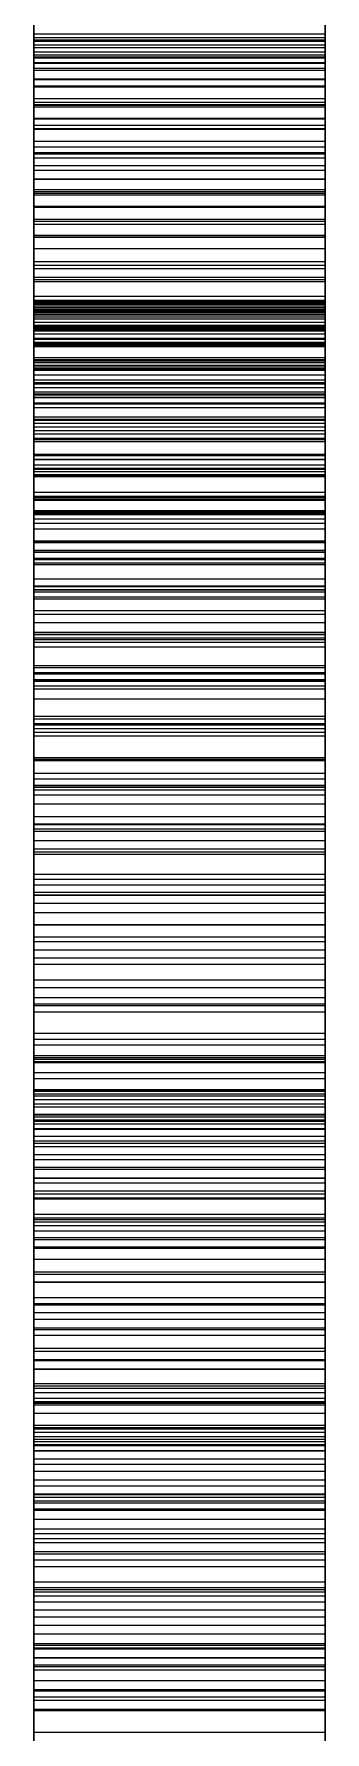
# Model space of a CAD drawing. Header units: millimetres. Extents: x 38 to 970, y 105 to 390.
# Drawn here: x 225 to 225.2, y 251.302 to 252.469 of the extents above; entities that cross this region are included whole.
import ezdxf

# ---------------------------------------------------------------- set-up
doc = ezdxf.new("R2010")
doc.units = ezdxf.units.MM
doc.linetypes.add('WP_HIDDEN', pattern=[2.3, 1.5, -0.8])
doc.layers.add('HIDDEN', color=7, linetype='WP_HIDDEN', lineweight=13)
doc.layers.add('VISIBLE', color=7, linetype='CONTINUOUS', lineweight=25)

msp = doc.modelspace()

# ---------------------------------------------------------------- linework, layer by layer
at = {"layer": 'HIDDEN', "ltscale": 1.428571}
for p, q in [((225, 251.26397), (225, 252.49087)), ((225, 251.26252), (225, 252.49087)), ((225, 252.49087), (225, 252.23998)), ((225.2, 252.49087), (225.2, 251.26397)), ((225.2, 251.26252), (225.2, 252.49087)), ((225.2, 252.23998), (225.2, 252.49087)), ((225, 252.46531), (225, 252.47577)), ((225, 252.47571), (225, 252.46709)), ((225, 252.47362), (225, 252.44944)), ((225, 252.47264), (225, 252.4644)), ((225, 252.4537), (225, 252.47125)), ((225, 252.46023), (225, 252.46945)), ((225, 252.46945), (225.2, 252.46945)), ((225, 252.46709), (225, 252.45715)), ((225, 252.46709), (225.2, 252.46709)), ((225, 252.45293), (225, 252.46531)), ((225, 252.46531), (225.2, 252.46531)), ((225.2, 252.47577), (225.2, 252.46531)), ((225.2, 252.46709), (225.2, 252.47571)), ((225.2, 252.44944), (225.2, 252.47362)), ((225.2, 252.4644), (225.2, 252.47264)), ((225.2, 252.47125), (225.2, 252.4537)), ((225.2, 252.46945), (225.2, 252.46023)), ((225.2, 252.45715), (225.2, 252.46709)), ((225.2, 252.46531), (225.2, 252.45293)), ((225, 252.4644), (225, 252.45506)), ((225, 252.4644), (225.2, 252.4644)), ((225, 251.36984), (225, 252.46186)), ((225.2, 252.46186), (225, 252.46186)), ((225, 252.44978), (225, 252.46023)), ((225, 252.46023), (225.2, 252.46023)), ((225, 252.45715), (225, 252.44588)), ((225, 252.45715), (225.2, 252.45715)), ((225, 252.45506), (225, 252.44462)), ((225, 252.45506), (225.2, 252.45506)), ((225, 252.43382), (225, 252.4537)), ((225, 252.4537), (225.2, 252.4537)), ((225.2, 252.45506), (225.2, 252.4644)), ((225.2, 252.46186), (225.2, 251.36984)), ((225.2, 252.46023), (225.2, 252.44978)), ((225.2, 252.44588), (225.2, 252.45715)), ((225.2, 252.44462), (225.2, 252.45506)), ((225.2, 252.4537), (225.2, 252.43382)), ((225, 252.43866), (225, 252.45293)), ((225, 252.45293), (225.2, 252.45293)), ((225, 252.4381), (225, 252.44978)), ((225, 252.44978), (225.2, 252.44978)), ((225, 252.44944), (225, 252.42087)), ((225, 252.44944), (225.2, 252.44944)), ((225, 252.44588), (225, 252.43329)), ((225, 252.44588), (225.2, 252.44588)), ((225, 252.44462), (225, 252.43308)), ((225, 252.44462), (225.2, 252.44462)), ((225.2, 252.45293), (225.2, 252.43866)), ((225.2, 252.44978), (225.2, 252.4381)), ((225.2, 252.42087), (225.2, 252.44944)), ((225.2, 252.43329), (225.2, 252.44588)), ((225.2, 252.43308), (225.2, 252.44462)), ((225, 252.42248), (225, 252.43866)), ((225, 252.43866), (225.2, 252.43866)), ((225, 252.42519), (225, 252.4381)), ((225, 252.4381), (225.2, 252.4381)), ((225, 252.41159), (225, 252.43382)), ((225, 252.43382), (225.2, 252.43382)), ((225, 252.43329), (225, 252.41937)), ((225, 252.43329), (225.2, 252.43329)), ((225, 252.43308), (225, 252.42044)), ((225, 252.43308), (225.2, 252.43308)), ((225.2, 252.43866), (225.2, 252.42248)), ((225.2, 252.4381), (225.2, 252.42519)), ((225.2, 252.43382), (225.2, 252.41159)), ((225.2, 252.41937), (225.2, 252.43329)), ((225.2, 252.42044), (225.2, 252.43308)), ((225, 252.41106), (225, 252.42519)), ((225, 252.42519), (225.2, 252.42519)), ((225, 252.4044), (225, 252.42248)), ((225, 252.42248), (225.2, 252.42248)), ((225, 252.42087), (225, 252.3879)), ((225, 252.42087), (225.2, 252.42087)), ((225, 252.42044), (225, 252.4067)), ((225, 252.42044), (225.2, 252.42044)), ((225, 252.41937), (225, 252.40412)), ((225, 252.41937), (225.2, 252.41937)), ((225.2, 252.42519), (225.2, 252.41106)), ((225.2, 252.42248), (225.2, 252.4044)), ((225.2, 252.3879), (225.2, 252.42087)), ((225.2, 252.4067), (225.2, 252.42044)), ((225.2, 252.40412), (225.2, 252.41937)), ((225, 252.38702), (225, 252.41159)), ((225, 252.41159), (225.2, 252.41159)), ((225, 252.39569), (225, 252.41106)), ((225, 252.41106), (225.2, 252.41106)), ((225, 252.4067), (225, 252.39186)), ((225, 252.4067), (225.2, 252.4067)), ((225.2, 252.41159), (225.2, 252.38702)), ((225.2, 252.41106), (225.2, 252.39569)), ((225.2, 252.39186), (225.2, 252.4067)), ((225, 252.38441), (225, 252.4044)), ((225, 252.4044), (225.2, 252.4044)), ((225, 252.40412), (225, 252.38755)), ((225, 252.40412), (225.2, 252.40412)), ((225, 252.3791), (225, 252.39569)), ((225, 252.39569), (225.2, 252.39569)), ((225.2, 252.4044), (225.2, 252.38441)), ((225.2, 252.38755), (225.2, 252.40412)), ((225.2, 252.39569), (225.2, 252.3791)), ((225, 252.39186), (225, 252.37593)), ((225, 252.39186), (225.2, 252.39186)), ((225, 252.3879), (225, 252.36988)), ((225, 252.3879), (225.2, 252.3879)), ((225, 252.38755), (225, 252.36966)), ((225, 252.38755), (225.2, 252.38755)), ((225, 252.36012), (225, 252.38702)), ((225, 252.38702), (225.2, 252.38702)), ((225, 252.36252), (225, 252.38441)), ((225, 252.38441), (225.2, 252.38441)), ((225.2, 252.37593), (225.2, 252.39186)), ((225.2, 252.36988), (225.2, 252.3879)), ((225.2, 252.36966), (225.2, 252.38755)), ((225.2, 252.38702), (225.2, 252.36012)), ((225.2, 252.38441), (225.2, 252.36252)), ((225, 252.36127), (225, 252.3791)), ((225, 252.3791), (225.2, 252.3791)), ((225, 252.37593), (225, 252.35889)), ((225, 252.37593), (225.2, 252.37593)), ((225.2, 252.3791), (225.2, 252.36127)), ((225.2, 252.35889), (225.2, 252.37593)), ((225, 252.36988), (225, 252.351)), ((225, 252.36988), (225.2, 252.36988)), ((225, 252.36966), (225, 252.35044)), ((225, 252.36966), (225.2, 252.36966)), ((225, 252.33873), (225, 252.36252)), ((225, 252.36252), (225.2, 252.36252)), ((225, 252.34222), (225, 252.36127)), ((225, 252.36127), (225.2, 252.36127)), ((225, 252.33087), (225, 252.36012)), ((225, 252.36012), (225.2, 252.36012)), ((225.2, 252.351), (225.2, 252.36988)), ((225.2, 252.35044), (225.2, 252.36966)), ((225.2, 252.36252), (225.2, 252.33873)), ((225.2, 252.36127), (225.2, 252.34222)), ((225.2, 252.36012), (225.2, 252.33087)), ((225, 252.35889), (225, 252.34089)), ((225, 252.35889), (225.2, 252.35889)), ((225, 252.351), (225, 252.33125)), ((225, 252.351), (225.2, 252.351)), ((225, 252.35044), (225, 252.32989)), ((225, 252.35044), (225.2, 252.35044)), ((225.2, 252.34089), (225.2, 252.35889)), ((225.2, 252.33125), (225.2, 252.351)), ((225.2, 252.32989), (225.2, 252.35044)), ((225, 252.32199), (225, 252.34222)), ((225, 252.34222), (225.2, 252.34222)), ((225, 252.34089), (225, 252.32205)), ((225, 252.34089), (225.2, 252.34089)), ((225, 252.31303), (225, 252.33873)), ((225, 252.33873), (225.2, 252.33873)), ((225.2, 252.34222), (225.2, 252.32199)), ((225.2, 252.32205), (225.2, 252.34089)), ((225.2, 252.33873), (225.2, 252.31303)), ((225, 252.33125), (225, 252.31063)), ((225, 252.33125), (225.2, 252.33125)), ((225, 252.29929), (225, 252.33087)), ((225, 252.33087), (225.2, 252.33087)), ((225, 252.32989), (225, 252.30836)), ((225, 252.32989), (225.2, 252.32989)), ((225.2, 252.31063), (225.2, 252.33125)), ((225.2, 252.33087), (225.2, 252.29929)), ((225.2, 252.30836), (225.2, 252.32989)), ((225, 252.32205), (225, 252.30237)), ((225, 252.32205), (225.2, 252.32205)), ((225, 252.30065), (225, 252.32199)), ((225, 252.32199), (225.2, 252.32199)), ((225.2, 252.30237), (225.2, 252.32205)), ((225.2, 252.32199), (225.2, 252.30065)), ((225, 252.28543), (225, 252.31303)), ((225, 252.31303), (225.2, 252.31303)), ((225, 252.31063), (225, 252.28914)), ((225, 252.31063), (225.2, 252.31063)), ((225, 252.30836), (225, 252.2862)), ((225, 252.30836), (225.2, 252.30836)), ((225, 252.30237), (225, 252.28185)), ((225, 252.30237), (225.2, 252.30237)), ((225.2, 252.31303), (225.2, 252.28543)), ((225.2, 252.28914), (225.2, 252.31063)), ((225.2, 252.2862), (225.2, 252.30836)), ((225.2, 252.28185), (225.2, 252.30237)), ((225, 252.27819), (225, 252.30065)), ((225, 252.30065), (225.2, 252.30065)), ((225, 252.26536), (225, 252.29929)), ((225, 252.29929), (225.2, 252.29929)), ((225.2, 252.30065), (225.2, 252.27819)), ((225.2, 252.29929), (225.2, 252.26536)), ((225, 252.28914), (225, 252.26679)), ((225, 252.28914), (225.2, 252.28914)), ((225, 252.28638), (225, 252.28558)), ((225, 252.28638), (225.2, 252.28638)), ((225, 252.28472), (225, 252.28638)), ((225, 252.2862), (225, 252.26341)), ((225, 252.2862), (225.2, 252.2862)), ((225, 252.28558), (225, 252.28318)), ((225, 252.28558), (225.2, 252.28558)), ((225, 252.25593), (225, 252.28543)), ((225, 252.28543), (225.2, 252.28543)), ((225, 252.28493), (225, 252.28384)), ((225, 252.28319), (225, 252.28493)), ((225, 252.28493), (225.2, 252.28493)), ((225, 252.28472), (225.2, 252.28472)), ((225, 252.27972), (225, 252.28472)), ((225, 252.28384), (225, 252.28058)), ((225, 252.28384), (225.2, 252.28384)), ((225, 252.28348), (225, 252.28171)), ((225, 252.28182), (225, 252.28348)), ((225, 252.28348), (225.2, 252.28348)), ((225, 252.27795), (225, 252.28319)), ((225, 252.28319), (225.2, 252.28319)), ((225, 252.28318), (225, 252.27917)), ((225, 252.28318), (225.2, 252.28318)), ((225, 252.28185), (225, 252.26049)), ((225, 252.28185), (225.2, 252.28185)), ((225, 252.27682), (225, 252.28182)), ((225, 252.28182), (225.2, 252.28182)), ((225, 252.28171), (225, 252.27641)), ((225, 252.28171), (225.2, 252.28171)), ((225, 252.28058), (225, 252.27514)), ((225, 252.28058), (225.2, 252.28058)), ((225, 252.27972), (225.2, 252.27972)), ((225, 252.27139), (225, 252.27972)), ((225, 252.27917), (225, 252.27356)), ((225, 252.27917), (225.2, 252.27917)), ((225.2, 252.26679), (225.2, 252.28914)), ((225.2, 252.28558), (225.2, 252.28638)), ((225.2, 252.28638), (225.2, 252.28472)), ((225.2, 252.26341), (225.2, 252.2862)), ((225.2, 252.28318), (225.2, 252.28558)), ((225.2, 252.28543), (225.2, 252.25593)), ((225.2, 252.28493), (225.2, 252.28319)), ((225.2, 252.28384), (225.2, 252.28493)), ((225.2, 252.28472), (225.2, 252.27972)), ((225.2, 252.28058), (225.2, 252.28384)), ((225.2, 252.28348), (225.2, 252.28182)), ((225.2, 252.28171), (225.2, 252.28348)), ((225.2, 252.28319), (225.2, 252.27795)), ((225.2, 252.27917), (225.2, 252.28318)), ((225.2, 252.26049), (225.2, 252.28185)), ((225.2, 252.28182), (225.2, 252.27682)), ((225.2, 252.27641), (225.2, 252.28171)), ((225.2, 252.27514), (225.2, 252.28058)), ((225.2, 252.27972), (225.2, 252.27139)), ((225.2, 252.27356), (225.2, 252.27917)), ((225, 252.25461), (225, 252.27819)), ((225, 252.27819), (225.2, 252.27819)), ((225, 252.26923), (225, 252.27795)), ((225, 252.27795), (225.2, 252.27795)), ((225, 252.26849), (225, 252.27682)), ((225, 252.27682), (225.2, 252.27682)), ((225, 252.27641), (225, 252.26758)), ((225, 252.27641), (225.2, 252.27641)), ((225, 252.27514), (225, 252.26753)), ((225, 252.27514), (225.2, 252.27514)), ((225, 252.27356), (225, 252.26634)), ((225, 252.27356), (225.2, 252.27356)), ((225, 252.27139), (225.2, 252.27139)), ((225, 252.25973), (225, 252.27139)), ((225, 252.25702), (225, 252.26923)), ((225, 252.26923), (225.2, 252.26923)), ((225, 252.25683), (225, 252.26849)), ((225, 252.26849), (225.2, 252.26849)), ((225, 252.26758), (225, 252.2552)), ((225, 252.26758), (225.2, 252.26758)), ((225, 252.26753), (225, 252.25774)), ((225, 252.26753), (225.2, 252.26753)), ((225, 252.26679), (225, 252.24358)), ((225, 252.26679), (225.2, 252.26679)), ((225.2, 252.27819), (225.2, 252.25461)), ((225.2, 252.27795), (225.2, 252.26923)), ((225.2, 252.27682), (225.2, 252.26849)), ((225.2, 252.26758), (225.2, 252.27641)), ((225.2, 252.26753), (225.2, 252.27514)), ((225.2, 252.26634), (225.2, 252.27356)), ((225.2, 252.27139), (225.2, 252.25973)), ((225.2, 252.26923), (225.2, 252.25702)), ((225.2, 252.26849), (225.2, 252.25683)), ((225.2, 252.2552), (225.2, 252.26758)), ((225.2, 252.25774), (225.2, 252.26753)), ((225.2, 252.24358), (225.2, 252.26679)), ((225, 252.26634), (225, 252.25753)), ((225, 252.26634), (225.2, 252.26634)), ((225, 252.2291), (225, 252.26536)), ((225, 252.26536), (225.2, 252.26536)), ((225, 252.26341), (225, 252.23998)), ((225, 252.26341), (225.2, 252.26341)), ((225, 252.26049), (225, 252.2383)), ((225, 252.26049), (225.2, 252.26049)), ((225, 252.25973), (225.2, 252.25973)), ((225, 252.24475), (225, 252.25973)), ((225, 252.25774), (225, 252.24578)), ((225, 252.25774), (225.2, 252.25774)), ((225, 252.25753), (225, 252.2471)), ((225, 252.25753), (225.2, 252.25753)), ((225, 252.24131), (225, 252.25702)), ((225, 252.25702), (225.2, 252.25702)), ((225, 252.24184), (225, 252.25683)), ((225, 252.25683), (225.2, 252.25683)), ((225, 252.21963), (225, 252.25593)), ((225, 252.25593), (225.2, 252.25593)), ((225, 252.2552), (225, 252.2393)), ((225, 252.2552), (225.2, 252.2552)), ((225.2, 252.25753), (225.2, 252.26634)), ((225.2, 252.26536), (225.2, 252.2291)), ((225.2, 252.23998), (225.2, 252.26341)), ((225.2, 252.2383), (225.2, 252.26049)), ((225.2, 252.25973), (225.2, 252.24475)), ((225.2, 252.24578), (225.2, 252.25774)), ((225.2, 252.2471), (225.2, 252.25753)), ((225.2, 252.25702), (225.2, 252.24131)), ((225.2, 252.25683), (225.2, 252.24184)), ((225.2, 252.25593), (225.2, 252.21963)), ((225.2, 252.2393), (225.2, 252.2552)), ((225, 252.22992), (225, 252.25461)), ((225, 252.25461), (225.2, 252.25461)), ((225, 252.2471), (225, 252.23508)), ((225, 252.2471), (225.2, 252.2471)), ((225, 252.24578), (225, 252.23164)), ((225, 252.24578), (225.2, 252.24578)), ((225, 252.24475), (225.2, 252.24475)), ((225, 252.22642), (225, 252.24475)), ((225, 252.24358), (225, 252.21949)), ((225, 252.24358), (225.2, 252.24358)), ((225.2, 252.25461), (225.2, 252.22992)), ((225.2, 252.23508), (225.2, 252.2471)), ((225.2, 252.23164), (225.2, 252.24578)), ((225.2, 252.24475), (225.2, 252.22642)), ((225.2, 252.21949), (225.2, 252.24358)), ((225, 252.22352), (225, 252.24184)), ((225, 252.24184), (225.2, 252.24184)), ((225, 252.22212), (225, 252.24131)), ((225, 252.24131), (225.2, 252.24131)), ((225, 252.23998), (225, 250.36483)), ((225, 252.23998), (225, 252.21591)), ((225, 252.23998), (225.2, 252.23998)), ((225, 252.2393), (225, 252.21985)), ((225, 252.2393), (225.2, 252.2393)), ((225, 252.2383), (225, 252.21526)), ((225, 252.2383), (225.2, 252.2383)), ((225, 252.23508), (225, 252.22145)), ((225, 252.23508), (225.2, 252.23508)), ((225, 252.23164), (225, 252.21532)), ((225, 252.23164), (225.2, 252.23164)), ((225.2, 252.24184), (225.2, 252.22352)), ((225.2, 252.24131), (225.2, 252.22212)), ((225.2, 250.36483), (225.2, 252.23998)), ((225.2, 252.21591), (225.2, 252.23998)), ((225.2, 252.21985), (225.2, 252.2393)), ((225.2, 252.21526), (225.2, 252.2383)), ((225.2, 252.22145), (225.2, 252.23508)), ((225.2, 252.21532), (225.2, 252.23164)), ((225, 252.20412), (225, 252.22992)), ((225, 252.22992), (225.2, 252.22992)), ((225, 252.19077), (225, 252.2291)), ((225, 252.2291), (225.2, 252.2291)), ((225, 252.22642), (225.2, 252.22642)), ((225, 252.20477), (225, 252.22642)), ((225, 252.20187), (225, 252.22352)), ((225, 252.22352), (225.2, 252.22352)), ((225, 252.19944), (225, 252.22212)), ((225, 252.22212), (225.2, 252.22212)), ((225, 252.22145), (225, 252.20622)), ((225, 252.22145), (225.2, 252.22145)), ((225.2, 252.22992), (225.2, 252.20412)), ((225.2, 252.2291), (225.2, 252.19077)), ((225.2, 252.22642), (225.2, 252.20477)), ((225.2, 252.22352), (225.2, 252.20187)), ((225.2, 252.22212), (225.2, 252.19944)), ((225.2, 252.20622), (225.2, 252.22145)), ((225, 252.21985), (225, 252.19688)), ((225, 252.21985), (225.2, 252.21985)), ((225, 252.1807), (225, 252.21963)), ((225, 252.21963), (225.2, 252.21963)), ((225, 252.21949), (225, 252.19454)), ((225, 252.21949), (225.2, 252.21949)), ((225, 252.21591), (225, 252.19121)), ((225, 252.21591), (225.2, 252.21591)), ((225, 252.21532), (225, 252.19155)), ((225, 252.21532), (225.2, 252.21532)), ((225, 252.21526), (225, 252.19139)), ((225, 252.21526), (225.2, 252.21526)), ((225.2, 252.21242), (225, 252.21242)), ((225, 252.21242), (225, 251.64103)), ((225.2, 252.19688), (225.2, 252.21985)), ((225.2, 252.21963), (225.2, 252.1807)), ((225.2, 252.19454), (225.2, 252.21949)), ((225.2, 252.19121), (225.2, 252.21591)), ((225.2, 252.19155), (225.2, 252.21532)), ((225.2, 252.19139), (225.2, 252.21526)), ((225.2, 251.64103), (225.2, 252.21242)), ((225, 252.20622), (225, 252.18939)), ((225, 252.20622), (225.2, 252.20622)), ((225, 252.20477), (225.2, 252.20477)), ((225, 252.17979), (225, 252.20477)), ((225, 252.17719), (225, 252.20412)), ((225, 252.20412), (225.2, 252.20412)), ((225, 252.17689), (225, 252.20187)), ((225, 252.20187), (225.2, 252.20187)), ((225, 252.17326), (225, 252.19944)), ((225, 252.19944), (225.2, 252.19944)), ((225, 252.19688), (225, 252.17036)), ((225, 252.19688), (225.2, 252.19688)), ((225.2, 252.18939), (225.2, 252.20622)), ((225.2, 252.20477), (225.2, 252.17979)), ((225.2, 252.20412), (225.2, 252.17719)), ((225.2, 252.20187), (225.2, 252.17689)), ((225.2, 252.19944), (225.2, 252.17326)), ((225.2, 252.17036), (225.2, 252.19688)), ((225, 252.19454), (225, 252.16872)), ((225, 252.19454), (225.2, 252.19454)), ((225, 252.19155), (225, 252.1652)), ((225, 252.19155), (225.2, 252.19155)), ((225, 252.19139), (225, 252.16668)), ((225, 252.19139), (225.2, 252.19139)), ((225, 252.19121), (225, 252.16588)), ((225, 252.19121), (225.2, 252.19121)), ((225, 252.15064), (225, 252.19077)), ((225, 252.19077), (225.2, 252.19077)), ((225, 252.18939), (225, 252.17095)), ((225, 252.18939), (225.2, 252.18939)), ((225.2, 252.16872), (225.2, 252.19454)), ((225.2, 252.1652), (225.2, 252.19155)), ((225.2, 252.16668), (225.2, 252.19139)), ((225.2, 252.16588), (225.2, 252.19121)), ((225.2, 252.19077), (225.2, 252.15064)), ((225.2, 252.17095), (225.2, 252.18939)), ((225, 252.13914), (225, 252.1807)), ((225, 252.1807), (225.2, 252.1807)), ((225, 252.17979), (225.2, 252.17979)), ((225, 252.15178), (225, 252.17979)), ((225, 252.14915), (225, 252.17719)), ((225, 252.17719), (225.2, 252.17719)), ((225, 252.14948), (225, 252.17689)), ((225, 252.17689), (225.2, 252.17689)), ((225, 252.15455), (225, 252.17326)), ((225, 252.17326), (225.2, 252.17326)), ((225.2, 252.1807), (225.2, 252.13914)), ((225.2, 252.17979), (225.2, 252.15178)), ((225.2, 252.17719), (225.2, 252.14915)), ((225.2, 252.17689), (225.2, 252.14948)), ((225.2, 252.17326), (225.2, 252.15455)), ((225, 252.17095), (225, 252.15091)), ((225, 252.17095), (225.2, 252.17095)), ((225, 252.17036), (225, 252.14073)), ((225, 252.17036), (225.2, 252.17036)), ((225, 252.16872), (225, 252.14204)), ((225, 252.16872), (225.2, 252.16872)), ((225, 252.16668), (225, 252.14113)), ((225, 252.16668), (225.2, 252.16668)), ((225, 252.16588), (225, 252.13991)), ((225, 252.16588), (225.2, 252.16588)), ((225, 252.1652), (225, 252.13626)), ((225, 252.1652), (225.2, 252.1652)), ((225.2, 252.15091), (225.2, 252.17095)), ((225.2, 252.14073), (225.2, 252.17036)), ((225.2, 252.14204), (225.2, 252.16872)), ((225.2, 252.14113), (225.2, 252.16668)), ((225.2, 252.13991), (225.2, 252.16588)), ((225.2, 252.13626), (225.2, 252.1652)), ((225, 252.1332), (225, 252.15455)), ((225, 252.15455), (225.2, 252.15455)), ((225, 252.15178), (225.2, 252.15178)), ((225, 252.12106), (225, 252.15178)), ((225, 252.15091), (225, 252.12927)), ((225, 252.15091), (225.2, 252.15091)), ((225, 252.10872), (225, 252.15064)), ((225, 252.15064), (225.2, 252.15064)), ((225.2, 252.15455), (225.2, 252.1332)), ((225.2, 252.15178), (225.2, 252.12106)), ((225.2, 252.12927), (225.2, 252.15091)), ((225.2, 252.15064), (225.2, 252.10872)), ((225, 252.12056), (225, 252.14948)), ((225, 252.14948), (225.2, 252.14948)), ((225, 252.12), (225, 252.14915)), ((225, 252.14915), (225.2, 252.14915)), ((225, 252.14204), (225, 252.11449)), ((225, 252.14204), (225.2, 252.14204)), ((225, 252.14113), (225, 252.11475)), ((225, 252.14113), (225.2, 252.14113)), ((225, 252.14073), (225, 252.10837)), ((225, 252.14073), (225.2, 252.14073)), ((225, 252.13991), (225, 252.11331)), ((225, 252.13991), (225.2, 252.13991)), ((225, 252.09495), (225, 252.13914)), ((225, 252.13914), (225.2, 252.13914)), ((225.2, 252.14948), (225.2, 252.12056)), ((225.2, 252.14915), (225.2, 252.12)), ((225.2, 252.11449), (225.2, 252.14204)), ((225.2, 252.11475), (225.2, 252.14113)), ((225.2, 252.10837), (225.2, 252.14073)), ((225.2, 252.11331), (225.2, 252.13991)), ((225.2, 252.13914), (225.2, 252.09495)), ((225, 252.13626), (225, 252.10474)), ((225, 252.13626), (225.2, 252.13626)), ((225, 252.10923), (225, 252.1332)), ((225, 252.1332), (225.2, 252.1332)), ((225, 252.12927), (225, 252.10602)), ((225, 252.12927), (225.2, 252.12927)), ((225.2, 252.10474), (225.2, 252.13626)), ((225.2, 252.1332), (225.2, 252.10923)), ((225.2, 252.10602), (225.2, 252.12927)), ((225, 252.12106), (225.2, 252.12106)), ((225, 252.08761), (225, 252.12106)), ((225, 252.09011), (225, 252.12056)), ((225, 252.12056), (225.2, 252.12056)), ((225, 252.08973), (225, 252.12)), ((225, 252.12), (225.2, 252.12)), ((225.2, 252.12106), (225.2, 252.08761)), ((225.2, 252.12056), (225.2, 252.09011)), ((225.2, 252.12), (225.2, 252.08973)), ((225, 252.11475), (225, 252.08752)), ((225, 252.11475), (225.2, 252.11475)), ((225, 252.11449), (225, 252.08607)), ((225, 252.11449), (225.2, 252.11449)), ((225, 252.11331), (225, 252.08607)), ((225, 252.11331), (225.2, 252.11331)), ((225, 252.08263), (225, 252.10923)), ((225, 252.10923), (225.2, 252.10923)), ((225, 252.065), (225, 252.10872)), ((225, 252.10872), (225.2, 252.10872)), ((225, 252.10837), (225, 252.07329)), ((225, 252.10837), (225.2, 252.10837)), ((225, 252.10602), (225, 252.08118)), ((225, 252.10602), (225.2, 252.10602)), ((225, 252.10474), (225, 252.07064)), ((225, 252.10474), (225.2, 252.10474)), ((225.2, 252.08752), (225.2, 252.11475)), ((225.2, 252.08607), (225.2, 252.11449)), ((225.2, 252.08607), (225.2, 252.11331)), ((225.2, 252.10923), (225.2, 252.08263)), ((225.2, 252.10872), (225.2, 252.065)), ((225.2, 252.07329), (225.2, 252.10837)), ((225.2, 252.08118), (225.2, 252.10602)), ((225.2, 252.07064), (225.2, 252.10474)), ((225, 252.04814), (225, 252.09495)), ((225, 252.09495), (225.2, 252.09495)), ((225.2, 252.09495), (225.2, 252.04814)), ((225, 252.05815), (225, 252.09011)), ((225, 252.09011), (225.2, 252.09011)), ((225, 252.05834), (225, 252.08973)), ((225, 252.08973), (225.2, 252.08973)), ((225, 252.08761), (225.2, 252.08761)), ((225, 252.05145), (225, 252.08761)), ((225, 252.08752), (225, 252.03055)), ((225, 252.08752), (225.2, 252.08752)), ((225, 252.08607), (225, 252.05678)), ((225, 252.08607), (225, 252.0582)), ((225, 252.08607), (225.2, 252.08607)), ((225, 252.08607), (225.2, 252.08607)), ((225, 252.05339), (225, 252.08263)), ((225, 252.08263), (225.2, 252.08263)), ((225, 252.08118), (225, 252.05445)), ((225, 252.08118), (225.2, 252.08118)), ((225.2, 252.09011), (225.2, 252.05815)), ((225.2, 252.08973), (225.2, 252.05834)), ((225.2, 252.08761), (225.2, 252.05145)), ((225.2, 252.03055), (225.2, 252.08752)), ((225.2, 252.05678), (225.2, 252.08607)), ((225.2, 252.0582), (225.2, 252.08607)), ((225.2, 252.08263), (225.2, 252.05339)), ((225.2, 252.05445), (225.2, 252.08118)), ((225, 252.07329), (225, 252.03549)), ((225, 252.07329), (225.2, 252.07329)), ((225, 252.07064), (225, 252.03395)), ((225, 252.07064), (225.2, 252.07064)), ((225.2, 252.03549), (225.2, 252.07329)), ((225.2, 252.03395), (225.2, 252.07064)), ((225, 252.01948), (225, 252.065)), ((225, 252.065), (225.2, 252.065)), ((225, 252.02584), (225, 252.05834)), ((225, 252.05834), (225.2, 252.05834)), ((225, 252.0582), (225, 252.02969)), ((225, 252.0582), (225.2, 252.0582)), ((225, 252.02467), (225, 252.05815)), ((225, 252.05815), (225.2, 252.05815)), ((225, 252.05678), (225, 251.99561)), ((225, 252.05678), (225.2, 252.05678)), ((225.2, 252.065), (225.2, 252.01948)), ((225.2, 252.05834), (225.2, 252.02584)), ((225.2, 252.02969), (225.2, 252.0582)), ((225.2, 252.05815), (225.2, 252.02467)), ((225.2, 251.99561), (225.2, 252.05678)), ((225, 252.05445), (225, 252.02558)), ((225, 252.05445), (225.2, 252.05445)), ((225, 252.02153), (225, 252.05339)), ((225, 252.05339), (225.2, 252.05339)), ((225, 252.05145), (225.2, 252.05145)), ((225, 252.01256), (225, 252.05145)), ((225, 251.99869), (225, 252.04814)), ((225, 252.04814), (225.2, 252.04814)), ((225.2, 252.02558), (225.2, 252.05445)), ((225.2, 252.05339), (225.2, 252.02153)), ((225.2, 252.05145), (225.2, 252.01256)), ((225.2, 252.04814), (225.2, 251.99869)), ((225, 252.03549), (225, 251.99498)), ((225, 252.03549), (225.2, 252.03549)), ((225, 252.03395), (225, 251.99468)), ((225, 252.03395), (225.2, 252.03395)), ((225.2, 251.99498), (225.2, 252.03549)), ((225.2, 251.99468), (225.2, 252.03395)), ((225, 252.03055), (225, 251.97023)), ((225, 252.03055), (225.2, 252.03055)), ((225, 252.02969), (225, 252.00055)), ((225, 252.02969), (225.2, 252.02969)), ((225, 251.99222), (225, 252.02584)), ((225, 252.02584), (225.2, 252.02584)), ((225, 252.02558), (225, 251.99456)), ((225, 252.02558), (225.2, 252.02558)), ((225, 251.98967), (225, 252.02467)), ((225, 252.02467), (225.2, 252.02467)), ((225, 251.98705), (225, 252.02153)), ((225, 252.02153), (225.2, 252.02153)), ((225.2, 251.97023), (225.2, 252.03055)), ((225.2, 252.00055), (225.2, 252.02969)), ((225.2, 252.02584), (225.2, 251.99222)), ((225.2, 251.99456), (225.2, 252.02558)), ((225.2, 252.02467), (225.2, 251.98967)), ((225.2, 252.02153), (225.2, 251.98705)), ((225, 251.97217), (225, 252.01948)), ((225, 252.01948), (225.2, 252.01948)), ((225, 252.01256), (225.2, 252.01256)), ((225, 251.97096), (225, 252.01256)), ((225.2, 252.01948), (225.2, 251.97217)), ((225.2, 252.01256), (225.2, 251.97096)), ((225, 252.00055), (225, 251.97078)), ((225, 252.00055), (225.2, 252.00055)), ((225, 251.94662), (225, 251.99869)), ((225, 251.99869), (225.2, 251.99869)), ((225.2, 251.97078), (225.2, 252.00055)), ((225.2, 251.99869), (225.2, 251.94662)), ((225, 251.99561), (225, 251.93165)), ((225, 251.99561), (225.2, 251.99561)), ((225, 251.99498), (225, 251.95174)), ((225, 251.99498), (225.2, 251.99498)), ((225, 251.99468), (225, 251.95283)), ((225, 251.99468), (225.2, 251.99468)), ((225, 251.99456), (225, 251.9614)), ((225, 251.99456), (225.2, 251.99456)), ((225, 251.95749), (225, 251.99222)), ((225, 251.99222), (225.2, 251.99222)), ((225, 251.95316), (225, 251.98967)), ((225, 251.98967), (225.2, 251.98967)), ((225, 251.94993), (225, 251.98705)), ((225, 251.98705), (225.2, 251.98705)), ((225.2, 251.93165), (225.2, 251.99561)), ((225.2, 251.95174), (225.2, 251.99498)), ((225.2, 251.95283), (225.2, 251.99468)), ((225.2, 251.9614), (225.2, 251.99456)), ((225.2, 251.99222), (225.2, 251.95749)), ((225.2, 251.98967), (225.2, 251.95316)), ((225.2, 251.98705), (225.2, 251.94993)), ((225, 251.92306), (225, 251.97217)), ((225, 251.97217), (225.2, 251.97217)), ((225, 251.97096), (225.2, 251.97096)), ((225, 251.92664), (225, 251.97096)), ((225, 251.97078), (225, 251.94037)), ((225, 251.97078), (225.2, 251.97078)), ((225, 251.97023), (225, 251.94993)), ((225, 251.97023), (225.2, 251.97023)), ((225.2, 251.97217), (225.2, 251.92306)), ((225.2, 251.97096), (225.2, 251.92664)), ((225.2, 251.94037), (225.2, 251.97078)), ((225.2, 251.94993), (225.2, 251.97023)), ((225, 251.9614), (225, 251.92608)), ((225, 251.9614), (225.2, 251.9614)), ((225, 251.92164), (225, 251.95749)), ((225, 251.95749), (225.2, 251.95749)), ((225, 251.91512), (225, 251.95316)), ((225, 251.95316), (225.2, 251.95316)), ((225, 251.95283), (225, 251.9074)), ((225, 251.95283), (225.2, 251.95283)), ((225, 251.95174), (225, 251.90579)), ((225, 251.95174), (225.2, 251.95174)), ((225.2, 251.92608), (225.2, 251.9614)), ((225.2, 251.95749), (225.2, 251.92164)), ((225.2, 251.95316), (225.2, 251.91512)), ((225.2, 251.9074), (225.2, 251.95283)), ((225.2, 251.90579), (225.2, 251.95174)), ((225, 251.94993), (225.2, 251.94993)), ((225, 251.89192), (225, 251.94662)), ((225, 251.94662), (225.2, 251.94662)), ((225, 251.94037), (225, 251.90932)), ((225, 251.94037), (225.2, 251.94037)), ((225.2, 251.94662), (225.2, 251.89192)), ((225.2, 251.90932), (225.2, 251.94037)), ((225, 251.93165), (225, 251.86559)), ((225, 251.93165), (225.2, 251.93165)), ((225.2, 251.86559), (225.2, 251.93165)), ((225, 251.92664), (225.2, 251.92664)), ((225, 251.87959), (225, 251.92664)), ((225, 251.92608), (225, 251.88862)), ((225, 251.92608), (225.2, 251.92608)), ((225, 251.87216), (225, 251.92306)), ((225, 251.92306), (225.2, 251.92306)), ((225, 251.88467), (225, 251.92164)), ((225, 251.92164), (225.2, 251.92164)), ((225.2, 251.92664), (225.2, 251.87959)), ((225.2, 251.88862), (225.2, 251.92608)), ((225.2, 251.92306), (225.2, 251.87216)), ((225.2, 251.92164), (225.2, 251.88467)), ((225, 251.87786), (225, 251.91512)), ((225, 251.91512), (225.2, 251.91512)), ((225, 251.90932), (225, 251.87749)), ((225, 251.90932), (225.2, 251.90932)), ((225, 251.9074), (225, 251.85739)), ((225, 251.9074), (225.2, 251.9074)), ((225, 251.90579), (225, 251.85711)), ((225, 251.90579), (225.2, 251.90579)), ((225.2, 251.91512), (225.2, 251.87786)), ((225.2, 251.87749), (225.2, 251.90932)), ((225.2, 251.85739), (225.2, 251.9074)), ((225.2, 251.85711), (225.2, 251.90579)), ((225, 251.83459), (225, 251.89192)), ((225, 251.89192), (225.2, 251.89192)), ((225, 251.88862), (225, 251.84902)), ((225, 251.88862), (225.2, 251.88862)), ((225, 251.85711), (225, 251.88467)), ((225, 251.88467), (225.2, 251.88467)), ((225.2, 251.89192), (225.2, 251.83459)), ((225.2, 251.84902), (225.2, 251.88862)), ((225.2, 251.88467), (225.2, 251.85711)), ((225, 251.87959), (225.2, 251.87959)), ((225, 251.83016), (225, 251.87959)), ((225, 251.84003), (225, 251.87786)), ((225, 251.87786), (225.2, 251.87786)), ((225, 251.87749), (225, 251.84578)), ((225, 251.87749), (225.2, 251.87749)), ((225, 251.81946), (225, 251.87216)), ((225, 251.87216), (225.2, 251.87216)), ((225.2, 251.87959), (225.2, 251.83016)), ((225.2, 251.87786), (225.2, 251.84003)), ((225.2, 251.84578), (225.2, 251.87749)), ((225.2, 251.87216), (225.2, 251.81946)), ((225, 251.86559), (225, 251.79742)), ((225, 251.86559), (225.2, 251.86559)), ((225.2, 251.79742), (225.2, 251.86559)), ((225, 251.85739), (225, 251.8028)), ((225, 251.85739), (225.2, 251.85739)), ((225, 251.85711), (225.2, 251.85711)), ((225, 251.84902), (225, 251.80726)), ((225, 251.84902), (225.2, 251.84902)), ((225.2, 251.8028), (225.2, 251.85739)), ((225.2, 251.80726), (225.2, 251.84902)), ((225, 251.84578), (225, 251.81422)), ((225, 251.84578), (225.2, 251.84578)), ((225, 251.80163), (225, 251.84003)), ((225, 251.84003), (225.2, 251.84003)), ((225.2, 251.81422), (225.2, 251.84578)), ((225.2, 251.84003), (225.2, 251.80163)), ((225, 251.77463), (225, 251.83459)), ((225, 251.83459), (225.2, 251.83459)), ((225, 251.83016), (225.2, 251.83016)), ((225, 251.77867), (225, 251.83016)), ((225.2, 251.83459), (225.2, 251.77463)), ((225.2, 251.83016), (225.2, 251.77867)), ((225, 251.76497), (225, 251.81946)), ((225, 251.81946), (225.2, 251.81946)), ((225, 251.81422), (225, 251.78279)), ((225, 251.81422), (225.2, 251.81422)), ((225.2, 251.81946), (225.2, 251.76497)), ((225.2, 251.78279), (225.2, 251.81422)), ((225, 251.80726), (225, 251.76336)), ((225, 251.80726), (225.2, 251.80726)), ((225, 251.8028), (225, 251.74363)), ((225, 251.8028), (225.2, 251.8028)), ((225, 251.76267), (225, 251.80163)), ((225, 251.80163), (225.2, 251.80163)), ((225.2, 251.76336), (225.2, 251.80726)), ((225.2, 251.74363), (225.2, 251.8028)), ((225.2, 251.80163), (225.2, 251.76267)), ((225, 251.79742), (225, 251.72714)), ((225, 251.79742), (225.2, 251.79742)), ((225.2, 251.72714), (225.2, 251.79742)), ((225, 251.78279), (225, 251.7515)), ((225, 251.78279), (225.2, 251.78279)), ((225, 251.77867), (225.2, 251.77867)), ((225, 251.72511), (225, 251.77867)), ((225.2, 251.7515), (225.2, 251.78279)), ((225.2, 251.77867), (225.2, 251.72511)), ((225, 251.71205), (225, 251.77463)), ((225, 251.77463), (225.2, 251.77463)), ((225.2, 251.76718), (225, 251.76718)), ((225, 251.76611), (225, 251.76718)), ((225, 251.75569), (225, 251.76611)), ((225, 251.76611), (225.2, 251.76611)), ((225, 251.70868), (225, 251.76497)), ((225, 251.76497), (225.2, 251.76497)), ((225.2, 251.77463), (225.2, 251.71205)), ((225.2, 251.76718), (225.2, 251.76611)), ((225.2, 251.76611), (225.2, 251.75569)), ((225.2, 251.76497), (225.2, 251.70868)), ((225, 251.76336), (225, 251.71731)), ((225, 251.76336), (225.2, 251.76336)), ((225, 251.72314), (225, 251.76267)), ((225, 251.76267), (225.2, 251.76267)), ((225, 251.7411), (225, 251.75569)), ((225, 251.75569), (225.2, 251.75569)), ((225.2, 251.71731), (225.2, 251.76336)), ((225.2, 251.76267), (225.2, 251.72314)), ((225.2, 251.75569), (225.2, 251.7411)), ((225, 251.7515), (225, 251.72034)), ((225, 251.7515), (225.2, 251.7515)), ((225, 251.744), (225, 251.74325)), ((225, 251.74291), (225, 251.744)), ((225, 251.744), (225.2, 251.744)), ((225, 251.74363), (225, 251.67989)), ((225, 251.74363), (225.2, 251.74363)), ((225, 251.74325), (225, 251.74099)), ((225, 251.74325), (225.2, 251.74325)), ((225, 251.73965), (225, 251.74291)), ((225, 251.74291), (225.2, 251.74291)), ((225.2, 251.72034), (225.2, 251.7515)), ((225.2, 251.744), (225.2, 251.74291)), ((225.2, 251.74325), (225.2, 251.744)), ((225.2, 251.67989), (225.2, 251.74363)), ((225.2, 251.74099), (225.2, 251.74325)), ((225.2, 251.74291), (225.2, 251.73965)), ((225, 251.72233), (225, 251.7411)), ((225, 251.7411), (225.2, 251.7411)), ((225, 251.74099), (225, 251.73724)), ((225, 251.74099), (225.2, 251.74099)), ((225, 251.73421), (225, 251.73965)), ((225, 251.73965), (225.2, 251.73965)), ((225, 251.73724), (225, 251.73199)), ((225, 251.73724), (225.2, 251.73724)), ((225, 251.72659), (225, 251.73421)), ((225, 251.73421), (225.2, 251.73421)), ((225, 251.73199), (225, 251.72523)), ((225, 251.73199), (225.2, 251.73199)), ((225.2, 251.7411), (225.2, 251.72233)), ((225.2, 251.73724), (225.2, 251.74099)), ((225.2, 251.73965), (225.2, 251.73421)), ((225.2, 251.73199), (225.2, 251.73724)), ((225.2, 251.73421), (225.2, 251.72659)), ((225.2, 251.72523), (225.2, 251.73199)), ((225, 251.72714), (225, 251.65475)), ((225, 251.72714), (225.2, 251.72714)), ((225, 251.7168), (225, 251.72659)), ((225, 251.72659), (225.2, 251.72659)), ((225, 251.72523), (225, 251.71697)), ((225, 251.72523), (225.2, 251.72523)), ((225, 251.72511), (225.2, 251.72511)), ((225, 251.66949), (225, 251.72511)), ((225, 251.68304), (225, 251.72314)), ((225, 251.72314), (225.2, 251.72314)), ((225, 251.6994), (225, 251.72233)), ((225, 251.72233), (225.2, 251.72233)), ((225, 251.72034), (225, 251.68932)), ((225, 251.72034), (225.2, 251.72034)), ((225.2, 251.65475), (225.2, 251.72714)), ((225.2, 251.72659), (225.2, 251.7168)), ((225.2, 251.71697), (225.2, 251.72523)), ((225.2, 251.72511), (225.2, 251.66949)), ((225.2, 251.72314), (225.2, 251.68304)), ((225.2, 251.72233), (225.2, 251.6994)), ((225.2, 251.68932), (225.2, 251.72034)), ((225, 251.71731), (225, 251.66912)), ((225, 251.71731), (225.2, 251.71731)), ((225, 251.71697), (225, 251.70722)), ((225, 251.71697), (225.2, 251.71697)), ((225, 251.70484), (225, 251.7168)), ((225, 251.7168), (225.2, 251.7168)), ((225, 251.64683), (225, 251.71205)), ((225, 251.71205), (225.2, 251.71205)), ((225, 251.65059), (225, 251.70868)), ((225, 251.70868), (225.2, 251.70868)), ((225, 251.70722), (225, 251.69596)), ((225, 251.70722), (225.2, 251.70722)), ((225.2, 251.66912), (225.2, 251.71731)), ((225.2, 251.70722), (225.2, 251.71697)), ((225.2, 251.7168), (225.2, 251.70484)), ((225.2, 251.71205), (225.2, 251.64683)), ((225.2, 251.70868), (225.2, 251.65059)), ((225.2, 251.69596), (225.2, 251.70722)), ((225, 251.6907), (225, 251.70484)), ((225, 251.70484), (225.2, 251.70484)), ((225, 251.6723), (225, 251.6994)), ((225, 251.6994), (225.2, 251.6994)), ((225, 251.69596), (225, 251.6832)), ((225, 251.69596), (225.2, 251.69596)), ((225.2, 251.70484), (225.2, 251.6907)), ((225.2, 251.6994), (225.2, 251.6723)), ((225.2, 251.6832), (225.2, 251.69596)), ((225, 251.67439), (225, 251.6907)), ((225, 251.6907), (225.2, 251.6907)), ((225, 251.68932), (225, 251.65843)), ((225, 251.68932), (225.2, 251.68932)), ((225, 251.6832), (225, 251.66894)), ((225, 251.6832), (225.2, 251.6832)), ((225.2, 251.6907), (225.2, 251.67439)), ((225.2, 251.65843), (225.2, 251.68932)), ((225.2, 251.66894), (225.2, 251.6832)), ((225, 251.64238), (225, 251.68304)), ((225, 251.68304), (225.2, 251.68304)), ((225, 251.67989), (225, 251.61157)), ((225, 251.67989), (225.2, 251.67989)), ((225, 251.65583), (225, 251.67439)), ((225, 251.67439), (225.2, 251.67439)), ((225, 251.64103), (225, 251.6723)), ((225, 251.6723), (225.2, 251.6723)), ((225.2, 251.68304), (225.2, 251.64238)), ((225.2, 251.61157), (225.2, 251.67989)), ((225.2, 251.67439), (225.2, 251.65583)), ((225.2, 251.6723), (225.2, 251.64103)), ((225, 251.66949), (225.2, 251.66949)), ((225, 251.61181), (225, 251.66949)), ((225, 251.66912), (225, 251.61878)), ((225, 251.66912), (225.2, 251.66912)), ((225, 251.66894), (225, 251.65317)), ((225, 251.66894), (225.2, 251.66894)), ((225.2, 251.66949), (225.2, 251.61181)), ((225.2, 251.61878), (225.2, 251.66912)), ((225.2, 251.65317), (225.2, 251.66894)), ((225, 251.65843), (225, 251.62741)), ((225, 251.65843), (225.2, 251.65843)), ((225, 251.63496), (225, 251.65583)), ((225, 251.65583), (225.2, 251.65583)), ((225, 251.65475), (225, 251.58026)), ((225, 251.65475), (225.2, 251.65475)), ((225, 251.65317), (225, 251.63591)), ((225, 251.65317), (225.2, 251.65317)), ((225, 251.59071), (225, 251.65059)), ((225, 251.65059), (225.2, 251.65059)), ((225.2, 251.62741), (225.2, 251.65843)), ((225.2, 251.65583), (225.2, 251.63496)), ((225.2, 251.58026), (225.2, 251.65475)), ((225.2, 251.63591), (225.2, 251.65317)), ((225.2, 251.65059), (225.2, 251.59071)), ((225, 251.57899), (225, 251.64683)), ((225, 251.64683), (225.2, 251.64683)), ((225, 251.60115), (225, 251.64238)), ((225, 251.64238), (225.2, 251.64238)), ((225, 251.64103), (225.2, 251.64103)), ((225.2, 251.64683), (225.2, 251.57899)), ((225.2, 251.64238), (225.2, 251.60115)), ((225, 251.63591), (225, 251.61714)), ((225, 251.63591), (225.2, 251.63591)), ((225, 251.61178), (225, 251.63496)), ((225, 251.63496), (225.2, 251.63496)), ((225, 251.62741), (225, 251.59598)), ((225, 251.62741), (225.2, 251.62741)), ((225.2, 251.61714), (225.2, 251.63591)), ((225.2, 251.63496), (225.2, 251.61178)), ((225.2, 251.59598), (225.2, 251.62741)), ((225, 251.61878), (225, 251.56629)), ((225, 251.61878), (225.2, 251.61878)), ((225, 251.61714), (225, 251.59688)), ((225, 251.61714), (225.2, 251.61714)), ((225.2, 251.56629), (225.2, 251.61878)), ((225.2, 251.59688), (225.2, 251.61714)), ((225, 251.61181), (225.2, 251.61181)), ((225, 251.55207), (225, 251.61181)), ((225, 251.58628), (225, 251.61178)), ((225, 251.61178), (225.2, 251.61178)), ((225, 251.61157), (225, 251.53868)), ((225, 251.61157), (225.2, 251.61157)), ((225.2, 251.61181), (225.2, 251.55207)), ((225.2, 251.61178), (225.2, 251.58628)), ((225.2, 251.53868), (225.2, 251.61157)), ((225, 251.55779), (225, 251.60115)), ((225, 251.60115), (225.2, 251.60115)), ((225, 251.59688), (225, 251.57511)), ((225, 251.59688), (225.2, 251.59688)), ((225, 251.59598), (225, 251.56415)), ((225, 251.59598), (225.2, 251.59598)), ((225, 251.52903), (225, 251.59071)), ((225, 251.59071), (225.2, 251.59071)), ((225.2, 251.60115), (225.2, 251.55779)), ((225.2, 251.57511), (225.2, 251.59688)), ((225.2, 251.56415), (225.2, 251.59598)), ((225.2, 251.59071), (225.2, 251.52903)), ((225, 251.55848), (225, 251.58628)), ((225, 251.58628), (225.2, 251.58628)), ((225, 251.58026), (225, 251.50365)), ((225, 251.58026), (225.2, 251.58026)), ((225, 251.50852), (225, 251.57899)), ((225, 251.57899), (225.2, 251.57899)), ((225.2, 251.58628), (225.2, 251.55848)), ((225.2, 251.50365), (225.2, 251.58026)), ((225.2, 251.57899), (225.2, 251.50852)), ((225, 251.57511), (225, 251.55184)), ((225, 251.57511), (225.2, 251.57511)), ((225.2, 251.55184), (225.2, 251.57511)), ((225, 251.56629), (225, 251.51165)), ((225, 251.56629), (225.2, 251.56629)), ((225, 251.56415), (225, 251.5319)), ((225, 251.56415), (225.2, 251.56415)), ((225, 251.52837), (225, 251.55848)), ((225, 251.55848), (225.2, 251.55848)), ((225, 251.51074), (225, 251.55779)), ((225, 251.55779), (225.2, 251.55779)), ((225.2, 251.51165), (225.2, 251.56629)), ((225.2, 251.5319), (225.2, 251.56415)), ((225.2, 251.55848), (225.2, 251.52837)), ((225.2, 251.55779), (225.2, 251.51074)), ((225, 251.55207), (225.2, 251.55207)), ((225, 251.49026), (225, 251.55207)), ((225, 251.55184), (225, 251.52738)), ((225, 251.55184), (225.2, 251.55184)), ((225.2, 251.55207), (225.2, 251.49026)), ((225.2, 251.52738), (225.2, 251.55184)), ((225, 251.54166), (225, 251.54028)), ((225.2, 251.54166), (225, 251.54166)), ((225, 251.54028), (225, 251.53581)), ((225, 251.54028), (225.2, 251.54028)), ((225, 251.53868), (225, 251.4612)), ((225, 251.53868), (225.2, 251.53868)), ((225, 251.53581), (225, 251.52954)), ((225, 251.53581), (225.2, 251.53581)), ((225, 251.5319), (225, 251.49925)), ((225, 251.5319), (225.2, 251.5319)), ((225.2, 251.54028), (225.2, 251.54166)), ((225.2, 251.53581), (225.2, 251.54028)), ((225.2, 251.4612), (225.2, 251.53868)), ((225.2, 251.52954), (225.2, 251.53581)), ((225.2, 251.49925), (225.2, 251.5319)), ((225, 251.52954), (225, 251.52149)), ((225, 251.52954), (225.2, 251.52954)), ((225, 251.46556), (225, 251.52903)), ((225, 251.52903), (225.2, 251.52903)), ((225, 251.49594), (225, 251.52837)), ((225, 251.52837), (225.2, 251.52837)), ((225, 251.52738), (225, 251.50205)), ((225, 251.52738), (225.2, 251.52738)), ((225, 251.52149), (225, 251.51164)), ((225, 251.52149), (225.2, 251.52149)), ((225.2, 251.52149), (225.2, 251.52954)), ((225.2, 251.52903), (225.2, 251.46556)), ((225.2, 251.52837), (225.2, 251.49594)), ((225.2, 251.50205), (225.2, 251.52738)), ((225.2, 251.51164), (225.2, 251.52149)), ((225, 251.51341), (225, 251.51143)), ((225, 251.51341), (225.2, 251.51341)), ((225, 251.51165), (225, 251.45487)), ((225, 251.51165), (225.2, 251.51165)), ((225, 251.51164), (225, 251.50001)), ((225, 251.51164), (225.2, 251.51164)), ((225, 251.51143), (225, 251.50548)), ((225, 251.51143), (225.2, 251.51143)), ((225, 251.45999), (225, 251.51074)), ((225, 251.51074), (225.2, 251.51074)), ((225, 251.43541), (225, 251.50852)), ((225, 251.50852), (225.2, 251.50852)), ((225.2, 251.51143), (225.2, 251.51341)), ((225.2, 251.45487), (225.2, 251.51165)), ((225.2, 251.50001), (225.2, 251.51164)), ((225.2, 251.50548), (225.2, 251.51143)), ((225.2, 251.51074), (225.2, 251.45999)), ((225.2, 251.50852), (225.2, 251.43541)), ((225, 251.50548), (225, 251.49557)), ((225, 251.50548), (225.2, 251.50548)), ((225, 251.50365), (225, 251.42495)), ((225, 251.50365), (225.2, 251.50365)), ((225, 251.50205), (225, 251.47583)), ((225, 251.50205), (225.2, 251.50205)), ((225, 251.50001), (225, 251.48658)), ((225, 251.50001), (225.2, 251.50001)), ((225, 251.49925), (225, 251.46619)), ((225, 251.49925), (225.2, 251.49925)), ((225.2, 251.49557), (225.2, 251.50548)), ((225.2, 251.42495), (225.2, 251.50365)), ((225.2, 251.47583), (225.2, 251.50205)), ((225.2, 251.48658), (225.2, 251.50001)), ((225.2, 251.46619), (225.2, 251.49925)), ((225, 251.4612), (225, 251.49594)), ((225, 251.49594), (225.2, 251.49594)), ((225, 251.49557), (225, 251.48169)), ((225, 251.49557), (225.2, 251.49557)), ((225, 251.49026), (225.2, 251.49026)), ((225, 251.4264), (225, 251.49026)), ((225, 251.48658), (225, 251.47173)), ((225, 251.48658), (225.2, 251.48658)), ((225.2, 251.49594), (225.2, 251.4612)), ((225.2, 251.48169), (225.2, 251.49557)), ((225.2, 251.49026), (225.2, 251.4264)), ((225.2, 251.47173), (225.2, 251.48658)), ((225, 251.48169), (225, 251.46384)), ((225, 251.48169), (225.2, 251.48169)), ((225, 251.47583), (225, 251.44874)), ((225, 251.47583), (225.2, 251.47583)), ((225.2, 251.46384), (225.2, 251.48169)), ((225.2, 251.44874), (225.2, 251.47583)), ((225, 251.47173), (225, 251.45581)), ((225, 251.47173), (225.2, 251.47173)), ((225, 251.46619), (225, 251.43272)), ((225, 251.46619), (225.2, 251.46619)), ((225, 251.40029), (225, 251.46556)), ((225, 251.46556), (225.2, 251.46556)), ((225, 251.46384), (225, 251.44203)), ((225, 251.46384), (225.2, 251.46384)), ((225.2, 251.45581), (225.2, 251.47173)), ((225.2, 251.43272), (225.2, 251.46619)), ((225.2, 251.46556), (225.2, 251.40029)), ((225.2, 251.44203), (225.2, 251.46384)), ((225, 251.4612), (225.2, 251.4612)), ((225, 251.40555), (225, 251.45999)), ((225, 251.45999), (225.2, 251.45999)), ((225, 251.45581), (225, 251.43883)), ((225, 251.45581), (225.2, 251.45581)), ((225, 251.45487), (225, 251.39594)), ((225, 251.45487), (225.2, 251.45487)), ((225.2, 251.45999), (225.2, 251.40555)), ((225.2, 251.43883), (225.2, 251.45581)), ((225.2, 251.39594), (225.2, 251.45487)), ((225, 251.44874), (225, 251.42077)), ((225, 251.44874), (225.2, 251.44874)), ((225, 251.44203), (225, 251.41626)), ((225, 251.44203), (225.2, 251.44203)), ((225, 251.43883), (225, 251.42078)), ((225, 251.43883), (225.2, 251.43883)), ((225.2, 251.42077), (225.2, 251.44874)), ((225.2, 251.41626), (225.2, 251.44203)), ((225.2, 251.42078), (225.2, 251.43883)), ((225, 251.35969), (225, 251.43541)), ((225, 251.43541), (225.2, 251.43541)), ((225, 251.43272), (225, 251.39884)), ((225, 251.43272), (225.2, 251.43272)), ((225, 251.4264), (225.2, 251.4264)), ((225, 251.37582), (225, 251.4264)), ((225.2, 251.43541), (225.2, 251.35969)), ((225.2, 251.39884), (225.2, 251.43272)), ((225.2, 251.4264), (225.2, 251.37582)), ((225, 251.42495), (225, 251.34516)), ((225, 251.42495), (225.2, 251.42495)), ((225, 251.42078), (225, 251.40166)), ((225, 251.42078), (225.2, 251.42078)), ((225, 251.42077), (225, 251.39192)), ((225, 251.42077), (225.2, 251.42077)), ((225, 251.41626), (225, 251.38651)), ((225, 251.41626), (225.2, 251.41626)), ((225.2, 251.34516), (225.2, 251.42495)), ((225.2, 251.40166), (225.2, 251.42078)), ((225.2, 251.39192), (225.2, 251.42077)), ((225.2, 251.38651), (225.2, 251.41626)), ((225, 251.34742), (225, 251.40555)), ((225, 251.40555), (225.2, 251.40555)), ((225.2, 251.40555), (225.2, 251.34742)), ((225, 251.40166), (225, 251.38148)), ((225, 251.40166), (225.2, 251.40166)), ((225, 251.33077), (225, 251.40029)), ((225, 251.40029), (225.2, 251.40029)), ((225, 251.39884), (225, 251.36318)), ((225, 251.39884), (225.2, 251.39884)), ((225, 251.39594), (225, 251.34854)), ((225, 251.39594), (225.2, 251.39594)), ((225, 251.39192), (225, 251.36219)), ((225, 251.39192), (225.2, 251.39192)), ((225.2, 251.38148), (225.2, 251.40166)), ((225.2, 251.40029), (225.2, 251.33077)), ((225.2, 251.36318), (225.2, 251.39884)), ((225.2, 251.34854), (225.2, 251.39594)), ((225.2, 251.36219), (225.2, 251.39192)), ((225, 251.38651), (225, 251.35356)), ((225, 251.38651), (225.2, 251.38651)), ((225, 251.35333), (225, 251.38651)), ((225, 251.38148), (225, 251.36024)), ((225, 251.38148), (225.2, 251.38148)), ((225.2, 251.35356), (225.2, 251.38651)), ((225.2, 251.38651), (225.2, 251.35333)), ((225.2, 251.36024), (225.2, 251.38148)), ((225, 251.37582), (225.2, 251.37582)), ((225, 251.32672), (225, 251.37582)), ((225, 251.33793), (225, 251.36984)), ((225, 251.36984), (225.2, 251.36984)), ((225.2, 251.37582), (225.2, 251.32672)), ((225.2, 251.36984), (225.2, 251.33793)), ((225, 251.36318), (225, 251.32434)), ((225, 251.36318), (225.2, 251.36318)), ((225, 251.36219), (225, 251.33159)), ((225, 251.36219), (225.2, 251.36219)), ((225, 251.36024), (225, 251.33793)), ((225, 251.36024), (225.2, 251.36024)), ((225, 251.29201), (225, 251.35969)), ((225, 251.35969), (225.2, 251.35969)), ((225.2, 251.32434), (225.2, 251.36318)), ((225.2, 251.33159), (225.2, 251.36219)), ((225.2, 251.33793), (225.2, 251.36024)), ((225.2, 251.35969), (225.2, 251.29201)), ((225, 251.35356), (225, 251.31813)), ((225, 251.35356), (225.2, 251.35356)), ((225, 251.35333), (225.2, 251.35333)), ((225, 251.31722), (225, 251.35333)), ((225, 251.34854), (225, 251.30241)), ((225, 251.34854), (225.2, 251.34854)), ((225, 251.28559), (225, 251.34742)), ((225, 251.34742), (225.2, 251.34742)), ((225, 251.34516), (225, 251.26751)), ((225, 251.34516), (225.2, 251.34516)), ((225.2, 251.31813), (225.2, 251.35356)), ((225.2, 251.35333), (225.2, 251.31722)), ((225.2, 251.30241), (225.2, 251.34854)), ((225.2, 251.34742), (225.2, 251.28559)), ((225.2, 251.26751), (225.2, 251.34516)), ((225, 251.33793), (225.2, 251.33793)), ((225, 251.33159), (225, 251.3001)), ((225, 251.33159), (225.2, 251.33159)), ((225, 251.26216), (225, 251.33077)), ((225, 251.33077), (225.2, 251.33077)), ((225, 251.32672), (225.2, 251.32672)), ((225, 251.27907), (225, 251.32672)), ((225, 251.32434), (225, 251.23714)), ((225, 251.32434), (225.2, 251.32434)), ((225.2, 251.3001), (225.2, 251.33159)), ((225.2, 251.33077), (225.2, 251.26216)), ((225.2, 251.32672), (225.2, 251.27907)), ((225.2, 251.23714), (225.2, 251.32434)), ((225, 251.31813), (225, 251.28023)), ((225, 251.31813), (225.2, 251.31813)), ((225, 251.31722), (225.2, 251.31722)), ((225, 251.27819), (225, 251.31722)), ((225.2, 251.28023), (225.2, 251.31813)), ((225.2, 251.31722), (225.2, 251.27819)), ((225, 251.30241), (225.2, 251.30241))]:
    msp.add_line(p, q, dxfattribs=at)
for points in [[(225, 248.92857), (225, 248.99125), (225, 249.17615), (225, 249.47399), (225, 249.86985), (225, 250.34386), (225, 250.87227), (225, 251.42857), (225, 251.98487), (225, 252.51328), (225, 252.9873), (225, 253.38315), (225, 253.68099), (225, 253.86589), (225, 253.92857)], [(225, 253.92857), (225, 253.92022), (225, 253.89522), (225, 253.85374), (225, 253.79605), (225, 253.72254), (225, 253.63371), (225, 253.53015), (225, 253.41254), (225, 253.28167), (225, 253.13842), (225, 252.98375), (225, 252.81869), (225, 252.64434), (225, 252.46186)], [(225.2, 252.46186), (225.2, 252.4444), (225.2, 252.42689), (225.2, 252.40931), (225.2, 252.39168), (225.2, 252.37399), (225.2, 252.35625), (225.2, 252.33845), (225.2, 252.32059), (225.2, 252.30269), (225.2, 252.28473), (225.2, 252.26673), (225.2, 252.24867), (225.2, 252.23057), (225.2, 252.21242)], [(225, 252.21242), (225, 252.18131), (225, 252.15008), (225, 252.11872), (225, 252.08724), (225, 252.05565), (225, 252.02396), (225, 251.99216), (225, 251.96026), (225, 251.92828), (225, 251.89621), (225, 251.86406), (225, 251.83183), (225, 251.79954), (225, 251.76718)], [(225.2, 251.76718), (225.2, 251.75114), (225.2, 251.73509), (225.2, 251.71902), (225.2, 251.70295), (225.2, 251.68686), (225.2, 251.67076), (225.2, 251.65465), (225.2, 251.63853), (225.2, 251.6224), (225.2, 251.60627), (225.2, 251.59012), (225.2, 251.57397), (225.2, 251.55782), (225.2, 251.54166)], [(225, 251.54166), (225, 251.46992), (225, 251.39815), (225, 251.32641), (225, 251.25475), (225, 251.18323), (225, 251.11192), (225, 251.04086), (225, 250.97013), (225, 250.89977), (225, 250.82985), (225, 250.76043), (225, 250.69155), (225, 250.62328), (225, 250.55568)]]:
    msp.add_lwpolyline(points, dxfattribs=at)
at = {"layer": 'VISIBLE'}
msp.add_line((225, 198.92857), (225, 343.92857), dxfattribs=at)

doc.saveas('drawing.dxf')
